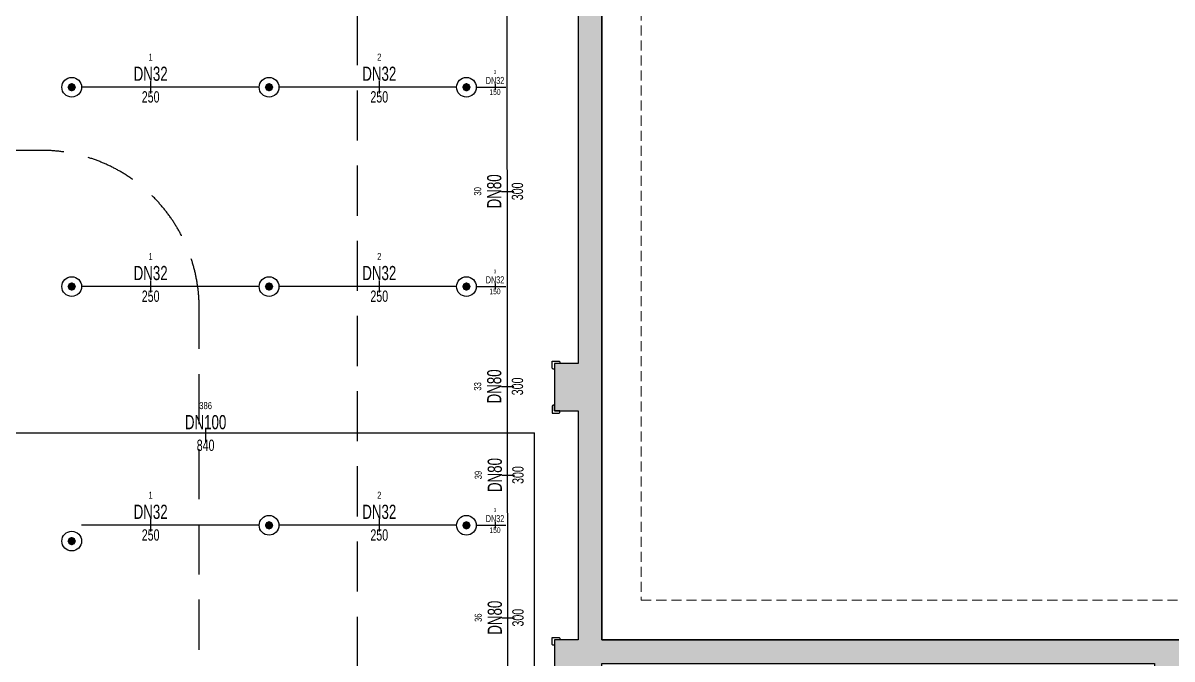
# Model space of a CAD drawing. Header units: millimetres. Extents: x -379292 to 1221486, y 92049 to 447512.
# Drawn here: x 409395 to 423951, y 245175 to 253232 of the extents above; entities that cross this region are included whole.
import ezdxf
from ezdxf.enums import TextEntityAlignment as Align
from ezdxf.lldxf.tags import DXFTag

# ---------------------------------------------------------------- set-up
doc = ezdxf.new("R2010")
doc.units = ezdxf.units.MM
doc.linetypes.add('HIDDEN', pattern=[9.525, 6.35, -3.175])
for name, color, linetype in [('-M-YNGN-BORUID', 7, 'Continuous'), ('-M-YNGN-BORUUZUN', 7, 'Continuous'), ('-M-YNGN-BORUYUK', 7, 'Continuous'), ('-M-YNGN-SPR-YUK', 7, 'Continuous'), ('-M-YNGN-ZON2-CAP-', 7, 'Continuous'), ('-M-YNGN-ZON2-SPR-', 7, 'Continuous'), ('05_HATCH CONCRETE', 141, 'Continuous'), ('05_HATCH SOLID-2', 253, 'Continuous'), ('05_SYMBOL', 2, 'Continuous')]:
    doc.layers.add(name, color=color, linetype=linetype)
doc.layers.add('-M-YNGN-SPR-CAPCIZGI', color=188, linetype='Continuous', plot=False)
doc.layers.add('-M-YNGN-ZON2', color=4, linetype='SP', lineweight=30)
doc.layers.add('06_FORMWORK HIDDEN', color=252, linetype='HIDDEN2', lineweight=0)
doc.styles.add('CIZGI', font='tahoma.ttf', dxfattribs={"width": 0.8, "oblique": 20})
doc.styles.add('HCAD', font='HCAD.SHX', dxfattribs={"width": 0.8, "height": 0.2})
doc.styles.add('PIPESIZE', font='hcad.shx', dxfattribs={"width": 0.8})
doc.styles.add('SPR-NOT', font='romans.shx')
tags = doc.linetypes.add('HIDDEN2', pattern=[0.1875, 0.125, -0.0625]).pattern_tags.tags
tags[6:7] = [DXFTag(74, 4), DXFTag(75, 0), DXFTag(340, '0'), DXFTag(46, 0.0), DXFTag(50, 0.0), DXFTag(44, 0.0), DXFTag(45, 0.0)]
tags[4:5] = [DXFTag(74, 4), DXFTag(75, 0), DXFTag(340, '0'), DXFTag(46, 0.0), DXFTag(50, 0.0), DXFTag(44, 0.0), DXFTag(45, 0.0)]
doc.linetypes.add('SP', pattern='A,2,-0.1,["SP",CIZGI,S=0.14,R=0.2,X=0,Y=-0.07],-0.255', length=2.355)

# ---------------------------------------------------------------- blocks, each defined once
blk = doc.blocks.new('bariyer')
at = {"color": 8, "ltscale": 25}
blk.add_lwpolyline([(0, -70), (15, -70, 0.414214), (30, -55), (30, 30), (-55, 30, 0.414214), (-70, 15), (-70, 0), (0, 0)], format="xyb", close=True, dxfattribs=at)
blk = doc.blocks.new('OtoParkBodrumKatMimari')
at = {"layer": '05_HATCH CONCRETE'}
h = blk.add_hatch(dxfattribs=at)
h.set_pattern_fill('ANSI33', color=8, scale=15, angle=180, style=0)
h.set_pattern_definition([(225, (905000, -3e-07), (67.351921, -67.351921), []), (225, (904932.65, -3e-07), (67.351921, -67.351921), [47.625, -23.8125])])
h.paths.add_polyline_path([(96200, 177300), (96200, 177000), (96800, 177000), (96800, 177300), (104600, 177300), (104600, 177000), (105200, 177000), (105200, 177300), (113000, 177300), (113000, 177000), (113600, 177000), (113600, 177300), (121400, 177300), (121400, 177000), (122000, 177000), (122000, 177300), (127400, 177300), (127400, 177000), (128000, 177000), (128000, 177300), (135000, 177300), (135000, 177000), (135300, 177000), (135300, 172100), (135000, 172100), (135000, 171500), (135300, 171500), (135300, 164100), (135000, 164100), (135000, 163500), (135300, 163500), (135300, 156100), (135000, 156100), (135000, 155500), (135300, 155500), (135300, 148100), (135000, 148100), (135000, 147500), (135300, 147500), (135300, 144600), (135000, 144600), (135000, 144000), (135600, 144000), (135600, 144300), (142600, 144300), (142600, 144000), (142900, 144000), (142900, 140100), (142600, 140100), (142600, 139500), (142900, 139500), (142900, 132100), (142600, 132100), (142600, 131500), (142900, 131500), (142900, 127950), (142600, 127950), (142600, 127350), (142900, 127350), (142900, 124300), (142600, 124300), (142600, 123300), (142900, 123300), (142900, 113800), (142600, 113800), (142600, 112800), (142700, 112800), (142700, 100050), (135550, 100050), (135550, 108100), (135050, 108100), (135050, 83500), (135550, 83500), (135550, 99800), (142700, 99800), (142700, 78800), (142600, 78800), (142600, 77800), (142900, 77800), (142900, 68100), (142600, 68100), (142600, 67500), (143200, 67500), (143200, 144600), (135600, 144600), (135600, 177600), (71000, 177600), (71000, 177000), (71600, 177000), (71600, 177300), (79400, 177300), (79400, 177000), (80000, 177000), (80000, 177300), (87800, 177300), (87800, 177000), (88400, 177000), (88400, 177300)])
at = {"color": 5}
for points in [[(135300, 155500), (135300, 148100), (135000, 148100), (135000, 147500), (135300, 147500), (135300, 144600), (135000, 144600), (135000, 144000), (135600, 144000), (135600, 144300), (142600, 144300), (142600, 144000), (142900, 144000), (142900, 140100), (142600, 140100), (142600, 139500), (142900, 139500), (142900, 132100)], [(143200, 67500), (143200, 144600), (135600, 144600), (135600, 177600), (71000, 177600)]]:
    blk.add_lwpolyline(points, dxfattribs=at)
at = {"layer": '05_HATCH SOLID-2', "color": 251, "ltscale": 25}
blk.add_lwpolyline([(150500, -8770), (150500, 187430), (4700, 187430), (4700, 177600), (135600, 177600), (135600, 144600), (143200, 144600), (143200, 59700), (90240, -300), (70300, -300), (63119, 5881)], dxfattribs=at)
at = {"layer": '05_SYMBOL', "color": 252, "linetype": 'HIDDEN', "ltscale": 100}
blk.add_lwpolyline([(132500, 166800), (132500, 53048)], dxfattribs=at)
blk.add_lwpolyline([(17400, 138759, 0.414214), (19400, 136759), (128500, 136759, 0.414214), (130500, 138759), (130500, 148800, 0.414214), (128500, 150800), (19400, 150800, 0.414214), (17400, 148800), (17400, 138759)], format="xyb", dxfattribs=at)
at = {"layer": '06_FORMWORK HIDDEN', "linetype": 'HIDDEN', "ltscale": 20}
for p, q in [((136100, 178100), (136100, 145100)), ((136100, 145100), (143700, 145100))]:
    blk.add_line(p, q, dxfattribs=at)
at = {"layer": '05_SYMBOL', "color": 8, "xscale": -1}
for p in [(135000, 148100), (135000, 144600)]:
    blk.add_blockref('bariyer', p, dxfattribs=at)
at = {"layer": '05_SYMBOL', "color": 8, "rotation": 180}
blk.add_blockref('bariyer', (135000, 147500), dxfattribs=at)
blk = doc.blocks.new('SP-C-UP-12')
at = {"ltscale": 10}
blk.add_line((0, 0), (0, 0), dxfattribs=at)
at = {"color": 1, "linetype": 'Continuous'}
blk.add_circle((0, 0), 12.5, dxfattribs=at)
at = {"ltscale": 10}
for points in [[(-5.4, 0), (-3.8, 3.8), (-3.8, -3.8), (0, 5.4)], [(-3.8, -3.8), (0, 5.4), (0, -5.4), (3.8, 3.8)], [(0, -5.4), (3.8, 3.8), (3.8, -3.8), (5.4, 0)]]:
    blk.add_solid(points, dxfattribs=at)
at = {"layer": '-M-YNGN-SPR-YUK', "style": 'SPR-NOT', "width": 0.5, "flags": 9}
for tag, p in [('YUK', (0, 17.8)), ('CAP', (0, 14.4)), ('TIP', (0.2, 10.8))]:
    blk.add_attdef(tag, text='', height=2.5, dxfattribs=at).set_placement(p, align=Align.MIDDLE_CENTER)
blk = doc.blocks.new('SPRKL100')
at = {"layer": '-M-YNGN-SPR-CAPCIZGI'}
blk.add_line((0, 0.431), (0, -0.431), dxfattribs=at)
at = {"layer": '-M-YNGN-BORUID', "color": 0, "style": 'HCAD', "width": 0.8, "flags": 1}
blk.add_attdef('DIC', text='', height=0.4, dxfattribs=at).set_placement((0, -1.693), align=Align.CENTER)
at = {"layer": '-M-YNGN-BORUUZUN', "color": 0, "style": 'HCAD', "width": 0.7}
blk.add_attdef('BOY', text='', height=0.8, dxfattribs=at).set_placement((0, -1.08), align=Align.CENTER)
at = {"layer": '-M-YNGN-BORUYUK', "color": 6, "style": 'PIPESIZE', "width": 0.8}
blk.add_attdef('YUK', text='', height=0.5, dxfattribs=at).set_placement((0, 1.866), align=Align.CENTER)
at = {"color": 0, "style": 'PIPESIZE', "width": 0.7}
blk.add_attdef('CAP', text='', height=1, dxfattribs=at).set_placement((0, 0.45), align=Align.CENTER)
blk = doc.blocks.new('A$C69E5DB5D')
at = {"layer": '-M-YNGN-ZON2', "ltscale": 500}
for p, q in [((-428.7, -1882.6), (-432.4, 3215.7)), ((-744.9, 769.9), (-969.9, 769.9)), ((-494.9, 769.9), (-719.9, 769.9)), ((-469.9, 769.9), (-432.4, 769.9)), ((-744.9, 517.4), (-969.9, 517.4)), ((-494.9, 517.4), (-719.9, 517.4)), ((-469.9, 517.4), (-432.4, 517.4)), ((-5973.4, 332.1), (-396.1, 332.1)), ((-396.1, -37.3), (-396.1, 332.1)), ((-744.9, 214.9), (-969.9, 214.9)), ((-494.9, 214.9), (-719.9, 214.9)), ((-469.9, 214.9), (-432.4, 214.9))]:
    blk.add_line(p, q, dxfattribs=at)
at = {"layer": '-M-YNGN-ZON2-CAP-'}
for p, xscale, yscale, zscale, values in [((-882.4, 769.9), 18, 18, 18, {'YUK': '1', 'CAP': 'DN32', 'BOY': '250'}), ((-592.8, 769.9), 18, 18, 18, {'YUK': '2', 'CAP': 'DN32', 'BOY': '250'}), ((-446.2, 769.9), 9, 9, 9, {'YUK': '3', 'CAP': 'DN32', 'BOY': '150'}), ((-882.4, 517.4), 18, 18, 18, {'YUK': '1', 'CAP': 'DN32', 'BOY': '250'}), ((-592.8, 517.4), 18, 18, 18, {'YUK': '2', 'CAP': 'DN32', 'BOY': '250'}), ((-446.2, 517.4), 9, 9, 9, {'YUK': '3', 'CAP': 'DN32', 'BOY': '150'}), ((-812.8, 328.5), 18.00000000000002, 18.00000000000002, 18.00000000000002, {'YUK': '386', 'CAP': 'DN100', 'BOY': '840'}), ((-882.4, 214.9), 18, 18, 18, {'YUK': '1', 'CAP': 'DN32', 'BOY': '250'}), ((-592.8, 214.9), 18, 18, 18, {'YUK': '2', 'CAP': 'DN32', 'BOY': '250'}), ((-446.2, 214.9), 9, 9, 9, {'YUK': '3', 'CAP': 'DN32', 'BOY': '150'})]:
    blk.add_blockref('SPRKL100', p, dxfattribs=dict(at, xscale=xscale, yscale=yscale, zscale=zscale)).add_auto_attribs(values)
at = {"layer": '-M-YNGN-ZON2-CAP-', "xscale": 18.00000000000004, "yscale": 18.00000000000004, "zscale": 18.00000000000004, "rotation": 90}
for p, values in [((-430.1, 638), {'YUK': '30', 'CAP': 'DN80', 'BOY': '300'}), ((-430.1, 390.9), {'YUK': '33', 'CAP': 'DN80', 'BOY': '300'}), ((-429.4, 278.6), {'YUK': '39', 'CAP': 'DN80', 'BOY': '300'}), ((-429.4, 97.9), {'YUK': '36', 'CAP': 'DN80', 'BOY': '300'})]:
    blk.add_blockref('SPRKL100', p, dxfattribs=at).add_auto_attribs(values)
at = {"layer": '-M-YNGN-ZON2-SPR-'}
for p in [(-982.4, 769.9), (-732.4, 769.9), (-482.4, 769.9), (-982.4, 517.4), (-732.4, 517.4), (-482.4, 517.4), (-732.4, 214.9), (-482.4, 214.9), (-982.4, 194.9)]:
    blk.add_blockref('SP-C-UP-12', p, dxfattribs=at)

msp = doc.modelspace()

# ---------------------------------------------------------------- block references
at = {"color": 8}
msp.add_blockref('OtoParkBodrumKatMimari', (281127.6, 100818.8), dxfattribs=at)

# ---------------------------------------------------------------- next in the draw order: block references
at = {"layer": '-M-YNGN-ZON2', "ltscale": 25, "xscale": 10, "yscale": 10, "zscale": 10}
msp.add_blockref('A$C69E5DB5D', (419836.6, 244719.5), dxfattribs=at)

doc.saveas('drawing.dxf')
